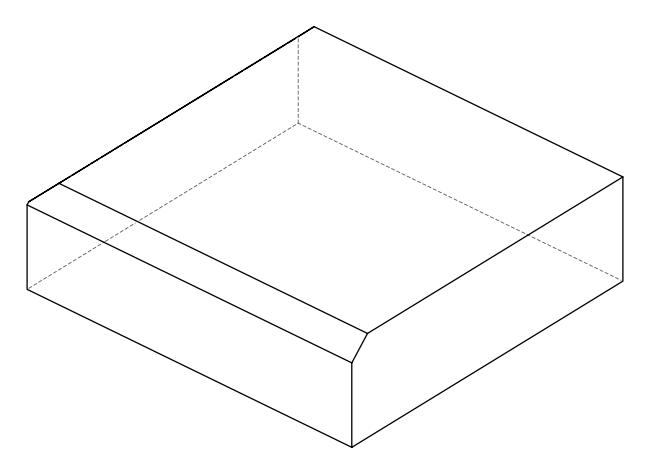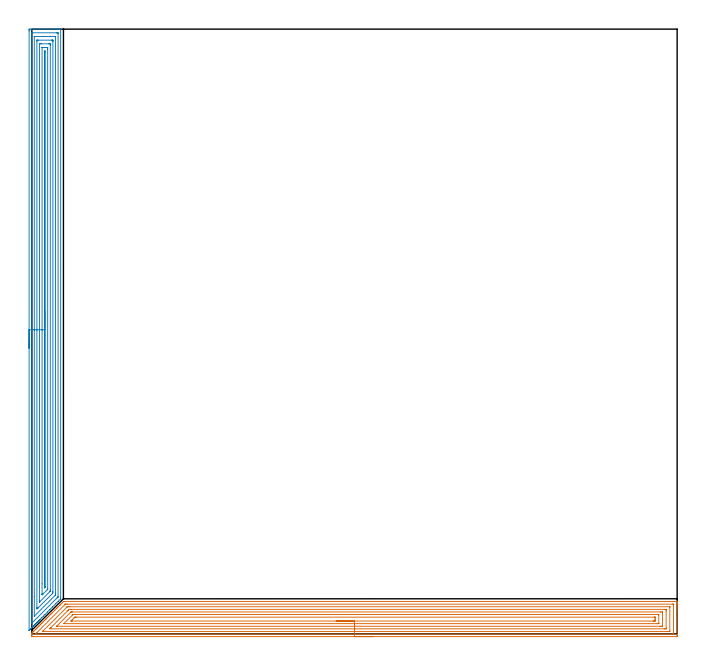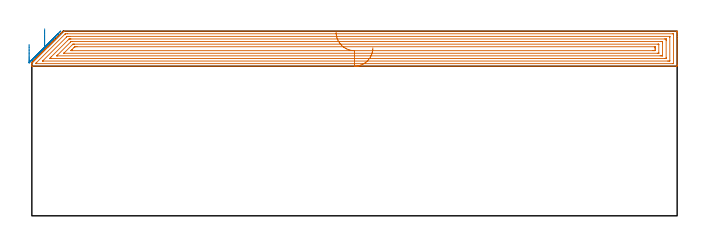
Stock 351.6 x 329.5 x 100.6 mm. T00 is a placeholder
(PLAN: 2 operations, 0 tool changes, 37.7 min)
(1 AREA_MILL | FG_CHAMFER_SURFACE | UGT0205_001 | 19.61 min | 64107 mm3)
(2 AREA_MILL_1 | FG_CHAMFER_SURFACE_1 | UGT0205_001 | 18.06 min | 46790 mm3)
(TOOL UGT0205_001 | Chamfer Mill 20 x 3 x 45 deg. | D20 FL50 Z2)
(OP 1 AREA_MILL)
G17 G21 G94 G90
T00 M6
G54
G17 G0 G90 X185.8 Y-1.5 S1061 M3
G43 Z110.6 H0
Z91.5
G94 G1 X185.762 Z90.628 F250.
X185.648 Z89.764
X185.459 Z88.912
X185.197 Z88.08
X184.863 Z87.274
X184.46 Z86.5
X183.991 Z85.764
X183.46 Z85.072
X182.871 Z84.429
X182.228 Z83.84
X181.536 Z83.309
X180.8 Z82.84
X180.026 Z82.437
X179.22 Z82.103
X178.388 Z81.841
X177.536 Z81.652
X176.671 Z81.538
X175.8 Z81.5
X0.485 Y-1.499 Z81.501
X0.177 Y-1.496 Z81.504
X0.002 Y-1.491 Z81.505
X0. Y-0.883 Z82.112
Y0.104 Z83.104
X0.01 Y0.404 Z83.402
X0.06 Y0.457 Z83.455
X0.177 Y0.577 Z83.575
X0.624 Y1.025 Z84.021
X0.984 Y1.384 Z84.384
X1.157 Y1.557 Z84.557
X1.396 Y1.797 Z84.795
X1.517 Y1.919 Z84.915
X1.879 Y2.279 Z85.279
X2.049 Y2.449 Z85.449
X2.29 Y2.69 Z85.689
X2.411 Y2.813 Z85.809
X2.774 Y3.174 Z86.174
X2.941 Y3.341 Z86.341
X3.183 Y3.584 Z86.582
X3.305 Y3.707 Z86.703
X3.669 Y4.069 Z87.069
X3.834 Y4.234 Z87.234
X4.076 Y4.477 Z87.475
X4.199 Y4.6 Z87.597
X4.565 Y4.965 Z87.964
X4.726 Y5.126 Z88.126
X4.969 Y5.37 Z88.368
X5.092 Y5.494 Z88.49
X5.46 Y5.86 Z88.86
X5.618 Y6.018 Z89.018
X5.863 Y6.263 Z89.262
X5.986 Y6.388 Z89.384
X6.355 Y6.755 Z89.755
X6.511 Y6.911 Z89.911
X6.756 Y7.157 Z90.155
X6.88 Y7.282 Z90.278
X7.25 Y7.65 Z90.65
X7.403 Y7.803 Z90.803
X7.649 Y8.05 Z91.048
X7.774 Y8.175 Z91.172
X8.145 Y8.545 Z91.545
X8.295 Y8.695 Z91.695
X8.543 Y8.943 Z91.942
X8.667 Y9.069 Z92.065
X9.041 Y9.441 Z92.44
X9.188 Y9.588 Z92.588
X9.436 Y9.837 Z92.835
X9.561 Y9.963 Z92.959
X9.936 Y10.336 Z93.336
X10.08 Y10.48 Z93.48
X10.329 Y10.73 Z93.728
X10.455 Y10.857 Z93.853
X10.831 Y11.231 Z94.231
X10.972 Y11.372 Z94.372
X11.222 Y11.623 Z94.621
X11.349 Y11.75 Z94.747
X11.726 Y12.126 Z95.126
X11.865 Y12.265 Z95.265
X12.412 Y12.814 Z95.809
X12.689 Y13.089 Z96.089
X12.757 Y13.157 Z96.157
X13.305 Y13.707 Z96.702
X13.583 Y13.983 Z96.983
X13.649 Y14.049 Z97.049
X14.198 Y14.601 Z97.595
X14.477 Y14.877 Z97.877
X14.542 Y14.942 Z97.942
X15.091 Y15.494 Z98.489
X15.371 Y15.771 Z98.77
X15.434 Y15.834 Z98.834
X15.985 Y16.387 Z99.382
X16.264 Y16.664 Z99.664
X16.327 Y16.727 Z99.726
X17.062 Y17.462 Z100.46
X17.205 Y17.6 Z100.585
X17.605 Z100.6
X351.423
X351.59 Y17.597 Z100.588
X351.593 Y17.535 Z100.527
X351.6 Y17.111 Z100.111
Y16.797 Z99.796
Y16.09 Z99.085
Y14.843 Z97.84
Y13.41 Z96.405
Y-0.883 Z82.115
X351.598 Y-1.155 Z81.843
X351.59 Y-1.492 Z81.506
X351.253 Y-1.499 Z81.499
X175.8 Y-1.5 Z81.5
Y-0.086 Z82.914
X2.411 Y-0.085 Z82.915
X2.315
X2.123 Y-0.081 Z82.919
X2.01 Y-0.078 Z82.922
X2.012 Y-0.05 Z82.95
X2.067 Y0.01 Z83.01
X2.237 Y0.185 Z83.185
X2.411 Y0.361 Z83.361
X2.682 Y0.633 Z83.633
X17.873 Y15.822 Z98.822
X18.145 Y16.09 Z99.09
X18.218 Y16.157 Z99.157
X18.247 Y16.179 Z99.179
X18.307 Y16.182 Z99.182
X18.404 Y16.185 Z99.185
X18.499
X19.296 Y16.186 Z99.186
X349.189 Y16.185 Z99.185
X349.285 Y16.184 Z99.184
X349.477 Y16.181 Z99.181
X349.591 Y16.177 Z99.177
X349.594 Y16.148 Z99.148
X349.596 Y16.09 Z99.09
X349.6 Y15.679 Z98.679
X349.599 Y0.01 Z83.01
X349.597 Y-0.041 Z82.959
X349.594 Y-0.066 Z82.934
X349.591 Y-0.074 Z82.926
X349.572 Y-0.079 Z82.921
X349.381 Y-0.084 Z82.916
X349.285 Y-0.085 Z82.915
X175.8 Y-0.086 Z82.914
Y1.328 Z84.328
X6.127 Y1.329 Z84.329
X5.986 Y1.33 Z84.33
X5.923 Y1.331 Z84.331
X5.848 Y1.335 Z84.335
X5.899 Y1.395 Z84.395
X5.932 Y1.431 Z84.431
X5.986 Y1.487 Z84.487
X6.141 Y1.642 Z84.642
X18.802 Y14.303 Z97.303
X19.099 Y14.596 Z97.596
X19.202 Y14.693 Z97.693
X19.28 Y14.764 Z97.764
X19.393 Y14.767 Z97.767
X19.819 Y14.77 Z97.77
X20.286 Y14.771 Z97.771
X20.711
X347.401
X347.557 Y14.77 Z97.77
X347.583 Y14.768 Z97.768
X347.589 Y14.766 Z97.766
X347.593 Y14.74 Z97.74
X347.598 Y14.634 Z97.634
X347.6 Y14.502 Z97.502
Y14.303 Z97.303
X347.599 Y1.599 Z84.599
X347.593 Y1.4 Z84.4
X347.59 Y1.347 Z84.347
X347.573 Y1.335 Z84.335
X347.518 Y1.333 Z84.333
X347.401 Y1.33 Z84.33
X346.976 Y1.329 Z84.329
X346.508 Y1.328 Z84.328
X175.8
Y2.743 Z85.743
X10.402
X9.731 Y2.75 Z85.75
X10.052 Y3.093 Z86.093
X10.206 Y3.253 Z86.253
X10.455 Y3.506 Z86.506
X19.465 Y12.516 Z95.516
X19.877 Y12.926 Z95.926
X20.286 Y13.328 Z96.328
X20.317 Y13.35 Z96.35
X20.344 Y13.352 Z96.352
X21.18 Y13.357 Z96.357
X21.233
X344.773
X345.565 Y13.352 Z96.352
X345.583 Y13.351 Z96.351
X345.59 Y13.339 Z96.339
X345.594 Y13.286 Z96.286
X345.598 Y13.179 Z96.179
X345.599 Y12.962 Z95.962
X345.6 Y12.53 Z95.53
X345.599 Y3.144 Z86.144
X345.598 Y2.924 Z85.924
X345.594 Y2.814 Z85.814
X345.59 Y2.761 Z85.761
X345.582 Y2.749 Z85.749
X345.557 Y2.748 Z85.748
X344.72 Y2.743 Z85.743
X344.668
X175.8
Y4.157 Z87.157
X14.03
X13.71 Y4.159 Z87.159
X13.619 Y4.161 Z87.161
X13.58 Y4.163 Z87.163
X13.651 Y4.241 Z87.241
X13.8 Y4.398 Z87.398
X13.876 Y4.477 Z87.477
X13.953 Y4.554 Z87.554
X21.101 Y11.702 Z94.702
X21.18 Y11.78 Z94.78
X21.334 Y11.924 Z94.924
X21.363 Y11.936 Z94.936
X21.396 Y11.939 Z94.939
X21.467 Y11.941 Z94.941
X21.754 Y11.943 Z94.943
X22.074
X342.613
X342.933 Y11.942 Z94.942
X343.511 Y11.938 Z94.938
X343.569 Y11.936 Z94.936
X343.59 Y11.923 Z94.923
X343.596 Y11.853 Z94.853
X343.598 Y11.623 Z94.623
X343.6 Y10.956 Z93.956
X343.599 Y4.31 Z87.31
X343.597 Y4.227 Z87.227
X343.594 Y4.186 Z87.186
X343.591 Y4.169 Z87.169
X343.571 Y4.164 Z87.164
X343.25 Y4.16 Z87.16
X342.933 Y4.158 Z87.158
X342.359 Y4.157 Z87.157
X175.8
Y5.571 Z88.571
X17.605
X17.548 Y5.572 Z88.572
X17.482 Y5.575 Z88.575
X17.439 Y5.578 Z88.578
X17.474 Y5.619 Z88.619
X17.536 Y5.688 Z88.688
X22.074 Y10.225 Z93.225
X22.33 Y10.474 Z93.474
X22.374 Y10.514 Z93.514
X22.449 Y10.522 Z93.522
X22.621 Y10.525 Z93.525
X22.968 Y10.528 Z93.528
X23.169 Y10.529 Z93.529
X341.145 Y10.528 Z93.528
X341.348 Y10.527 Z93.527
X341.518 Y10.522 Z93.522
X341.59 Y10.517 Z93.517
X341.593 Y10.475 Z93.475
X341.599 Y10.276 Z93.276
X341.6 Y5.809 Z88.809
X341.598 Y5.657 Z88.657
X341.594 Y5.603 Z88.603
X341.59 Y5.577 Z88.577
X341.577 Y5.576 Z88.576
X341.491 Y5.573 Z88.573
X341.145 Y5.571 Z88.571
X340.944
X175.8
Y6.985 Z89.985
X22.074 Y6.986 Z89.986
X21.347 Y6.99 Z89.99
X21.339 Y6.991 Z89.991
X21.323 Y7.014 Z90.014
X21.461 Y7.157 Z90.157
X21.765 Y7.466 Z90.466
X22.074 Y7.777 Z90.777
X22.968 Y8.67 Z91.67
X23.104 Y8.807 Z91.807
X23.243 Y8.943 Z91.943
X23.37 Y9.064 Z92.064
X23.415 Y9.106 Z92.106
X23.519 Y9.109 Z92.109
X23.692 Y9.113 Z92.113
X23.861 Y9.114 Z92.114
X24.584 Y9.115 Z92.115
X339.186 Y9.114 Z92.114
X339.357
X339.529 Y9.11 Z92.11
X339.575 Y9.108 Z92.108
X339.591 Y9.104 Z92.104
X339.593 Y9.088 Z92.088
X339.597 Y9.024 Z92.024
X339.599 Y8.943 Z91.943
X339.6 Y8.701 Z91.701
Y8.05 Z91.05
X339.599 Y7.808 Z90.808
X339.593 Y7.157 Z90.157
X339.59 Y7.036 Z90.036
X339.578 Y6.992 Z89.992
X339.525 Y6.99 Z89.99
X339.357 Y6.988 Z89.988
X338.635 Y6.985 Z89.985
X338.464
X175.8
X174.928 Z90.023
X174.063 Z90.137
X173.212 Z90.326
X172.38 Z90.588
X171.574 Z90.922
X170.8 Z91.325
X170.064 Z91.794
X169.372 Z92.325
X168.729 Z92.914
X168.139 Z93.557
X167.608 Z94.25
X167.14 Z94.985
X166.737 Z95.759
X166.403 Z96.565
X166.141 Z97.397
X165.952 Z98.249
X165.838 Z99.114
X165.8 Z99.985
G0 Z110.6
M5
M2
(OP 2 AREA_MILL_1)
G17 G21 G94 G90
T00 M6
G54
G17 G0 G90 X-1.5 Y155.7 S1061 M3
G43 Z110.6 H0
Z93.4
G94 G1 Y155.738 Z92.528 F250.
Y155.852 Z91.663
Y156.041 Z90.812
Y156.303 Z89.98
Y156.637 Z89.174
Y157.04 Z88.4
Y157.509 Z87.664
Y158.04 Z86.972
Y158.629 Z86.329
Y159.272 Z85.74
Y159.964 Z85.208
Y160.7 Z84.74
Y161.474 Z84.337
Y162.28 Z84.003
Y163.112 Z83.741
Y163.964 Z83.552
Y164.828 Z83.438
Y165.7 Z83.4
Y328.562
X-1.499 Y328.872 Z83.401
X-1.494 Y329.45 Z83.404
X-1.492 Y329.492 Z83.406
X-0.917 Y329.496 Z83.98
X-0.291 Y329.5 Z84.606
X12.445 Z97.34
X13.865 Z98.762
X14.227 Z99.122
X14.949 Z99.849
X15.228 Z100.127
X15.647 Y329.492 Z100.538
X15.705 Y329.49 Z100.595
X15.7 Y329.323 Z100.6
Y19.516
Y19.105 Z100.585
X15.593 Y18.991 Z100.489
X14.328 Y17.728 Z99.228
X13.039 Y16.438 Z97.938
X11.257 Y14.657 Z96.156
X9.858 Y13.258 Z94.757
X8.517 Y11.916 Z93.416
X7.176 Y10.575 Z92.075
X6.282 Y9.681 Z91.181
X5.388 Y8.787 Z90.287
X4.493 Y7.893 Z89.393
X4.428 Y7.826 Z89.324
X4.362 Y7.762 Z89.261
X4.195 Y7.595 Z89.094
X4.131 Y7.529 Z89.027
X4.066 Y7.466 Z88.965
X3.897 Y7.297 Z88.796
X3.834 Y7.232 Z88.73
X3.77 Y7.17 Z88.669
X3.599 Y6.999 Z88.498
X3.537 Y6.935 Z88.433
X3.474 Y6.874 Z88.373
X3.301 Y6.701 Z88.2
X3.24 Y6.638 Z88.136
X3.179 Y6.578 Z88.078
X3.003 Y6.403 Z87.902
X2.943 Y6.341 Z87.839
X2.883 Y6.282 Z87.782
X2.705 Y6.105 Z87.604
X2.646 Y6.044 Z87.543
X2.587 Y5.986 Z87.486
X2.407 Y5.807 Z87.306
X2.349 Y5.747 Z87.246
X2.291 Y5.69 Z87.19
X2.109 Y5.509 Z87.008
X2.052 Y5.45 Z86.949
X1.995 Y5.395 Z86.894
X1.811 Y5.211 Z86.71
X1.755 Y5.154 Z86.652
X1.699 Y5.099 Z86.598
X1.513 Y4.913 Z86.412
X1.458 Y4.857 Z86.355
X1.403 Y4.803 Z86.302
X1.215 Y4.615 Z86.114
X1.161 Y4.56 Z86.058
X1.108 Y4.507 Z86.006
X0.917 Y4.317 Z85.816
X0.864 Y4.263 Z85.761
X0.812 Y4.211 Z85.711
X0.619 Y4.019 Z85.518
X0.567 Y3.966 Z85.464
X0.516 Y3.915 Z85.415
X0.321 Y3.721 Z85.22
X0.27 Y3.669 Z85.167
X0.22 Y3.619 Z85.119
X0.023 Y3.423 Z84.922
X-0.027 Y3.372 Z84.87
X-0.076 Y3.324 Z84.823
X-0.275 Y3.125 Z84.624
X-0.324 Y3.075 Z84.573
X-0.372 Y3.028 Z84.527
X-0.573 Y2.827 Z84.326
X-0.62 Y2.778 Z84.277
X-0.668 Y2.732 Z84.231
X-0.871 Y2.528 Z84.028
X-0.917 Y2.481 Z83.98
X-1.053 Y2.346 Z83.846
X-1.169 Y2.23 Z83.73
X-1.363 Y2.036 Z83.535
X-1.471 Y1.932 Z83.427
X-1.494 Y1.917 Z83.403
X-1.499 Y1.932 Z83.399
X-1.5 Y2.139 Z83.4
Y165.7
X-0.086 Z84.814
Y327.143
X-0.084 Y327.202 Z84.816
X-0.08 Y327.321 Z84.82
X-0.072 Y327.49 Z84.828
X-0.027 Y327.492 Z84.873
X0.45 Y327.499 Z85.35
X13.336 Y327.5 Z98.236
X13.813 Y327.498 Z98.713
X14.227 Y327.491 Z99.127
X14.279 Y327.489 Z99.179
X14.286 Y327.083 Z99.186
X14.285 Y20.351 Z99.185
X14.284 Y20.292 Z99.184
X14.279 Y20.174 Z99.179
X14.273 Y20.134 Z99.173
X14.261 Y20.118 Z99.161
X14.227 Y20.079 Z99.127
X13.947 Y19.797 Z98.847
X13.667 Y19.516 Z98.567
X0.255 Y6.105 Z85.155
X0.113 Y5.965 Z85.013
X-0.027 Y5.83 Z84.873
X-0.068 Y5.793 Z84.832
X-0.079 Y5.927 Z84.821
X-0.084 Y6.045 Z84.816
X-0.085 Y6.105 Z84.815
X-0.086 Y165.7 Z84.814
X1.328 Z86.228
X1.329 Y325.402 Z86.229
X1.33 Y325.456 Z86.23
X1.332 Y325.481 Z86.232
X1.334 Y325.487 Z86.234
X1.348 Y325.49 Z86.248
X1.553 Y325.498 Z86.453
X6.107 Y325.5 Z91.007
X9.772 Z94.672
X12.241 Z97.141
X12.445 Y325.499 Z97.345
X12.649 Y325.495 Z97.549
X12.784 Y325.49 Z97.684
X12.865 Y325.481 Z97.765
X12.867 Y325.437 Z97.767
X12.869 Y325.295 Z97.769
X12.871 Y324.868 Z97.771
Y21.771
X12.869 Y21.304 Z97.769
X12.866 Y21.198 Z97.766
X12.864 Y21.176 Z97.764
X12.849 Y21.156 Z97.749
X12.817 Y21.119 Z97.717
X12.724 Y21.024 Z97.624
X1.382 Y9.681 Z86.282
X1.363 Y9.664 Z86.263
X1.351 Y9.655 Z86.251
X1.337 Y9.648 Z86.237
X1.333 Y9.661 Z86.233
X1.331 Y9.681 Z86.231
X1.329 Y9.73 Z86.229
X1.328 Y20.271 Z86.228
Y165.7
X2.743 Z87.643
Y322.613
X2.745 Y323.408 Z87.645
X2.747 Y323.462 Z87.647
X2.749 Y323.484 Z87.649
X2.765 Y323.49 Z87.665
X2.874 Y323.494 Z87.774
X3.095 Y323.498 Z87.995
X3.537 Y323.5 Z88.437
X10.663 Z95.563
X11.108 Y323.498 Z96.008
X11.327 Y323.495 Z96.227
X11.435 Y323.49 Z96.335
X11.451 Y323.485 Z96.351
X11.453 Y323.468 Z96.353
X11.455 Y323.428 Z96.355
X11.457 Y322.71 Z96.357
Y322.613
Y23.093
X11.451 Y22.302 Z96.351
X11.443 Y22.198 Z96.343
X10.61 Y21.358 Z95.51
X3.403 Y14.152 Z88.303
X3.184 Y13.938 Z88.084
X3.018 Y13.778 Z87.918
X2.749 Y13.543 Z87.649
X2.744 Y14.054 Z87.644
X2.743 Y14.152 Z87.643
Y165.7
X4.157 Z89.057
Y321.096
X4.159 Y321.368 Z89.059
X4.161 Y321.445 Z89.061
X4.164 Y321.486 Z89.064
X4.177 Y321.49 Z89.077
X4.259 Y321.494 Z89.159
X4.428 Y321.498 Z89.328
X4.646 Y321.5 Z89.546
X5.318 Z90.218
X9.1 Z94.
X9.772 Y321.498 Z94.672
X9.994 Y321.496 Z94.894
X10.034 Y321.49 Z94.934
X10.036 Y321.48 Z94.936
X10.04 Y321.451 Z94.94
X10.043 Y320.825 Z94.943
Y320.553
Y23.987
X10.042 Y23.716 Z94.942
X10.039 Y23.404 Z94.939
X10.036 Y23.253 Z94.936
X9.891 Y23.093 Z94.791
X9.833 Y23.032 Z94.733
X9.772 Y22.971 Z94.672
X4.376 Y17.575 Z89.276
X4.274 Y17.475 Z89.174
X4.206 Y17.411 Z89.106
X4.162 Y17.373 Z89.062
X4.161 Y17.38 Z89.061
X4.159 Y17.456 Z89.059
X4.157 Y17.728 Z89.057
Y18.
Y165.7
X5.571 Z90.471
X5.572 Y319.357 Z90.472
X5.573 Y319.437 Z90.473
X5.575 Y319.476 Z90.475
X5.577 Y319.488 Z90.477
X5.594 Y319.49 Z90.494
X5.75 Y319.498 Z90.65
X6.209 Y319.5 Z91.109
X6.638 Z91.538
X7.529 Z92.429
X7.991 Y319.499 Z92.891
X8.423 Y319.497 Z93.323
X8.593 Y319.49 Z93.493
X8.622 Y319.479 Z93.522
X8.624 Y319.421 Z93.524
X8.627 Y319.292 Z93.527
X8.628 Y319.037 Z93.528
X8.629 Y318.396 Z93.529
X8.628 Y24.561 Z93.528
X8.627 Y24.401 Z93.527
X8.624 Y24.321 Z93.524
X8.622 Y24.285 Z93.522
X8.605 Y24.264 Z93.505
X8.337 Y23.987 Z93.237
X6.209 Y21.857 Z91.109
X5.933 Y21.582 Z90.833
X5.652 Y21.304 Z90.552
X5.63 Y21.289 Z90.53
X5.578 Y21.304 Z90.478
X5.576 Y21.434 Z90.476
X5.572 Y21.944 Z90.472
X5.571 Y27.303 Z90.471
Y165.7
X6.985 Z91.885
Y316.47
X6.986 Y317.248 Z91.886
X6.988 Y317.361 Z91.888
X6.992 Y317.477 Z91.892
X6.996 Y317.491 Z91.896
X7.007 Y317.494 Z91.907
X7.037 Y317.497 Z91.937
X7.1 Z92.
X7.183 Y317.493 Z92.083
X7.207 Y317.49 Z92.107
X7.21 Y317.44 Z92.11
X7.213 Y317.363 Z92.113
X7.214 Y317.248 Z92.114
X7.215 Y317.133 Z92.115
X7.214 Y25.66 Z92.114
X7.212 Y25.545 Z92.112
X7.208 Y25.32 Z92.108
X7.1 Y25.205 Z92.
X7.002 Y25.107 Z91.902
X6.994 Y25.101 Z91.894
X6.991 Y25.153 Z91.891
X6.988 Y25.276 Z91.888
X6.986 Y25.429 Z91.886
X6.985 Y25.66 Z91.885
Y165.7
Y166.572 Z91.923
Y167.437 Z92.037
Y168.288 Z92.226
Y169.12 Z92.488
Y169.926 Z92.822
Y170.7 Z93.225
Y171.436 Z93.694
Y172.128 Z94.225
Y172.771 Z94.814
Y173.36 Z95.457
Y173.892 Z96.149
Y174.36 Z96.885
Y174.763 Z97.659
Y175.097 Z98.465
Y175.359 Z99.297
Y175.548 Z100.149
Y175.662 Z101.014
Y175.7 Z101.885
G0 Z110.6
M5
M2
